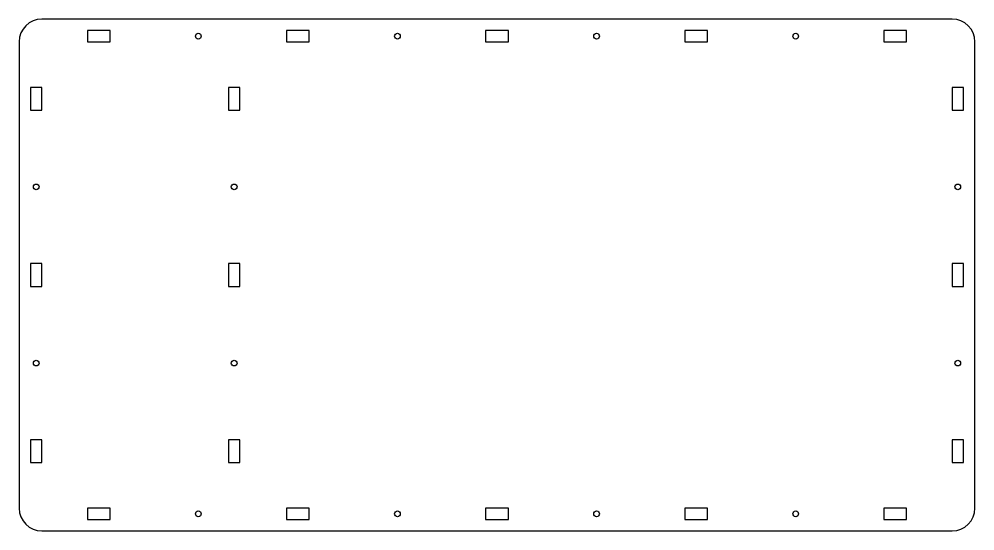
# Model space of a CAD drawing. Header units: millimetres. Extents: x 0 to 1497, y 0 to 497.
# Drawn here: x 414.9 to 834.9, y 9.9 to 234.9 of the extents above; entities that cross this region are included whole.
import ezdxf

# ---------------------------------------------------------------- set-up
doc = ezdxf.new("R2010")
doc.units = ezdxf.units.MM

msp = doc.modelspace()

# ---------------------------------------------------------------- linework, layer by layer
at = {"color": 7, "linetype": 'Continuous', "lineweight": 25}
for p, q in [((824.91, 234.94), (424.91, 234.94)), ((454.91, 229.94), (444.91, 229.94)), ((444.91, 229.94), (444.91, 224.94)), ((454.91, 224.94), (454.91, 229.94)), ((532.41, 229.94), (532.41, 224.94)), ((542.41, 229.94), (532.41, 229.94)), ((542.41, 224.94), (542.41, 229.94)), ((619.91, 229.94), (619.91, 224.94)), ((629.91, 229.94), (619.91, 229.94)), ((629.91, 224.94), (629.91, 229.94)), ((707.41, 229.94), (707.41, 224.94)), ((717.41, 229.94), (707.41, 229.94)), ((717.41, 224.94), (717.41, 229.94)), ((794.91, 229.94), (794.91, 224.94)), ((804.91, 229.94), (794.91, 229.94)), ((804.91, 224.94), (804.91, 229.94)), ((414.91, 224.94), (414.91, 19.94)), ((444.91, 224.94), (454.91, 224.94)), ((532.41, 224.94), (542.41, 224.94)), ((619.91, 224.94), (629.91, 224.94)), ((707.41, 224.94), (717.41, 224.94)), ((794.91, 224.94), (804.91, 224.94)), ((834.91, 19.94), (834.91, 224.94)), ((424.91, 204.94), (419.91, 204.94)), ((419.91, 204.94), (419.91, 194.94)), ((424.91, 194.94), (424.91, 204.94)), ((506.91, 204.94), (506.91, 194.94)), ((511.91, 204.94), (506.91, 204.94)), ((511.91, 194.94), (511.91, 204.94)), ((824.91, 204.94), (824.91, 194.94)), ((829.91, 204.94), (824.91, 204.94)), ((829.91, 194.94), (829.91, 204.94)), ((419.91, 194.94), (424.91, 194.94)), ((506.91, 194.94), (511.91, 194.94)), ((824.91, 194.94), (829.91, 194.94)), ((424.91, 127.44), (419.91, 127.44)), ((419.91, 127.44), (419.91, 117.44)), ((424.91, 117.44), (424.91, 127.44)), ((506.91, 127.44), (506.91, 117.44)), ((511.91, 127.44), (506.91, 127.44)), ((511.91, 117.44), (511.91, 127.44)), ((824.91, 127.44), (824.91, 117.44)), ((829.91, 127.44), (824.91, 127.44)), ((829.91, 117.44), (829.91, 127.44)), ((419.91, 117.44), (424.91, 117.44)), ((506.91, 117.44), (511.91, 117.44)), ((824.91, 117.44), (829.91, 117.44)), ((424.91, 49.94), (419.91, 49.94)), ((419.91, 49.94), (419.91, 39.94)), ((424.91, 39.94), (424.91, 49.94)), ((506.91, 49.94), (506.91, 39.94)), ((511.91, 49.94), (506.91, 49.94)), ((511.91, 39.94), (511.91, 49.94)), ((824.91, 49.94), (824.91, 39.94)), ((829.91, 49.94), (824.91, 49.94)), ((829.91, 39.94), (829.91, 49.94)), ((419.91, 39.94), (424.91, 39.94)), ((506.91, 39.94), (511.91, 39.94)), ((824.91, 39.94), (829.91, 39.94)), ((454.91, 19.94), (444.91, 19.94)), ((444.91, 19.94), (444.91, 14.94)), ((454.91, 14.94), (454.91, 19.94)), ((542.41, 19.94), (532.41, 19.94)), ((532.41, 19.94), (532.41, 14.94)), ((542.41, 14.94), (542.41, 19.94)), ((629.91, 19.94), (619.91, 19.94)), ((619.91, 19.94), (619.91, 14.94)), ((629.91, 14.94), (629.91, 19.94)), ((717.41, 19.94), (707.41, 19.94)), ((707.41, 19.94), (707.41, 14.94)), ((717.41, 14.94), (717.41, 19.94)), ((804.91, 19.94), (794.91, 19.94)), ((794.91, 19.94), (794.91, 14.94)), ((804.91, 14.94), (804.91, 19.94)), ((444.91, 14.94), (454.91, 14.94)), ((532.41, 14.94), (542.41, 14.94)), ((619.91, 14.94), (629.91, 14.94)), ((707.41, 14.94), (717.41, 14.94)), ((794.91, 14.94), (804.91, 14.94)), ((424.91, 9.94), (824.91, 9.94))]:
    msp.add_line(p, q, dxfattribs=at)
for centre in [(493.66, 227.44), (581.16, 227.44), (668.66, 227.44), (756.16, 227.44), (422.41, 161.19), (509.41, 161.19), (827.41, 161.19), (422.41, 83.69), (509.41, 83.69), (827.41, 83.69), (493.66, 17.44), (581.16, 17.44), (668.66, 17.44), (756.16, 17.44)]:
    msp.add_circle(centre, 1.25, dxfattribs=at)
for centre, start, end in [((424.91, 224.94), 90, 180), ((824.91, 224.94), 0, 90), ((424.91, 19.94), 180, 270), ((824.91, 19.94), 270, 0)]:
    msp.add_arc(centre, 10, start, end, dxfattribs=at)

doc.saveas('drawing.dxf')
